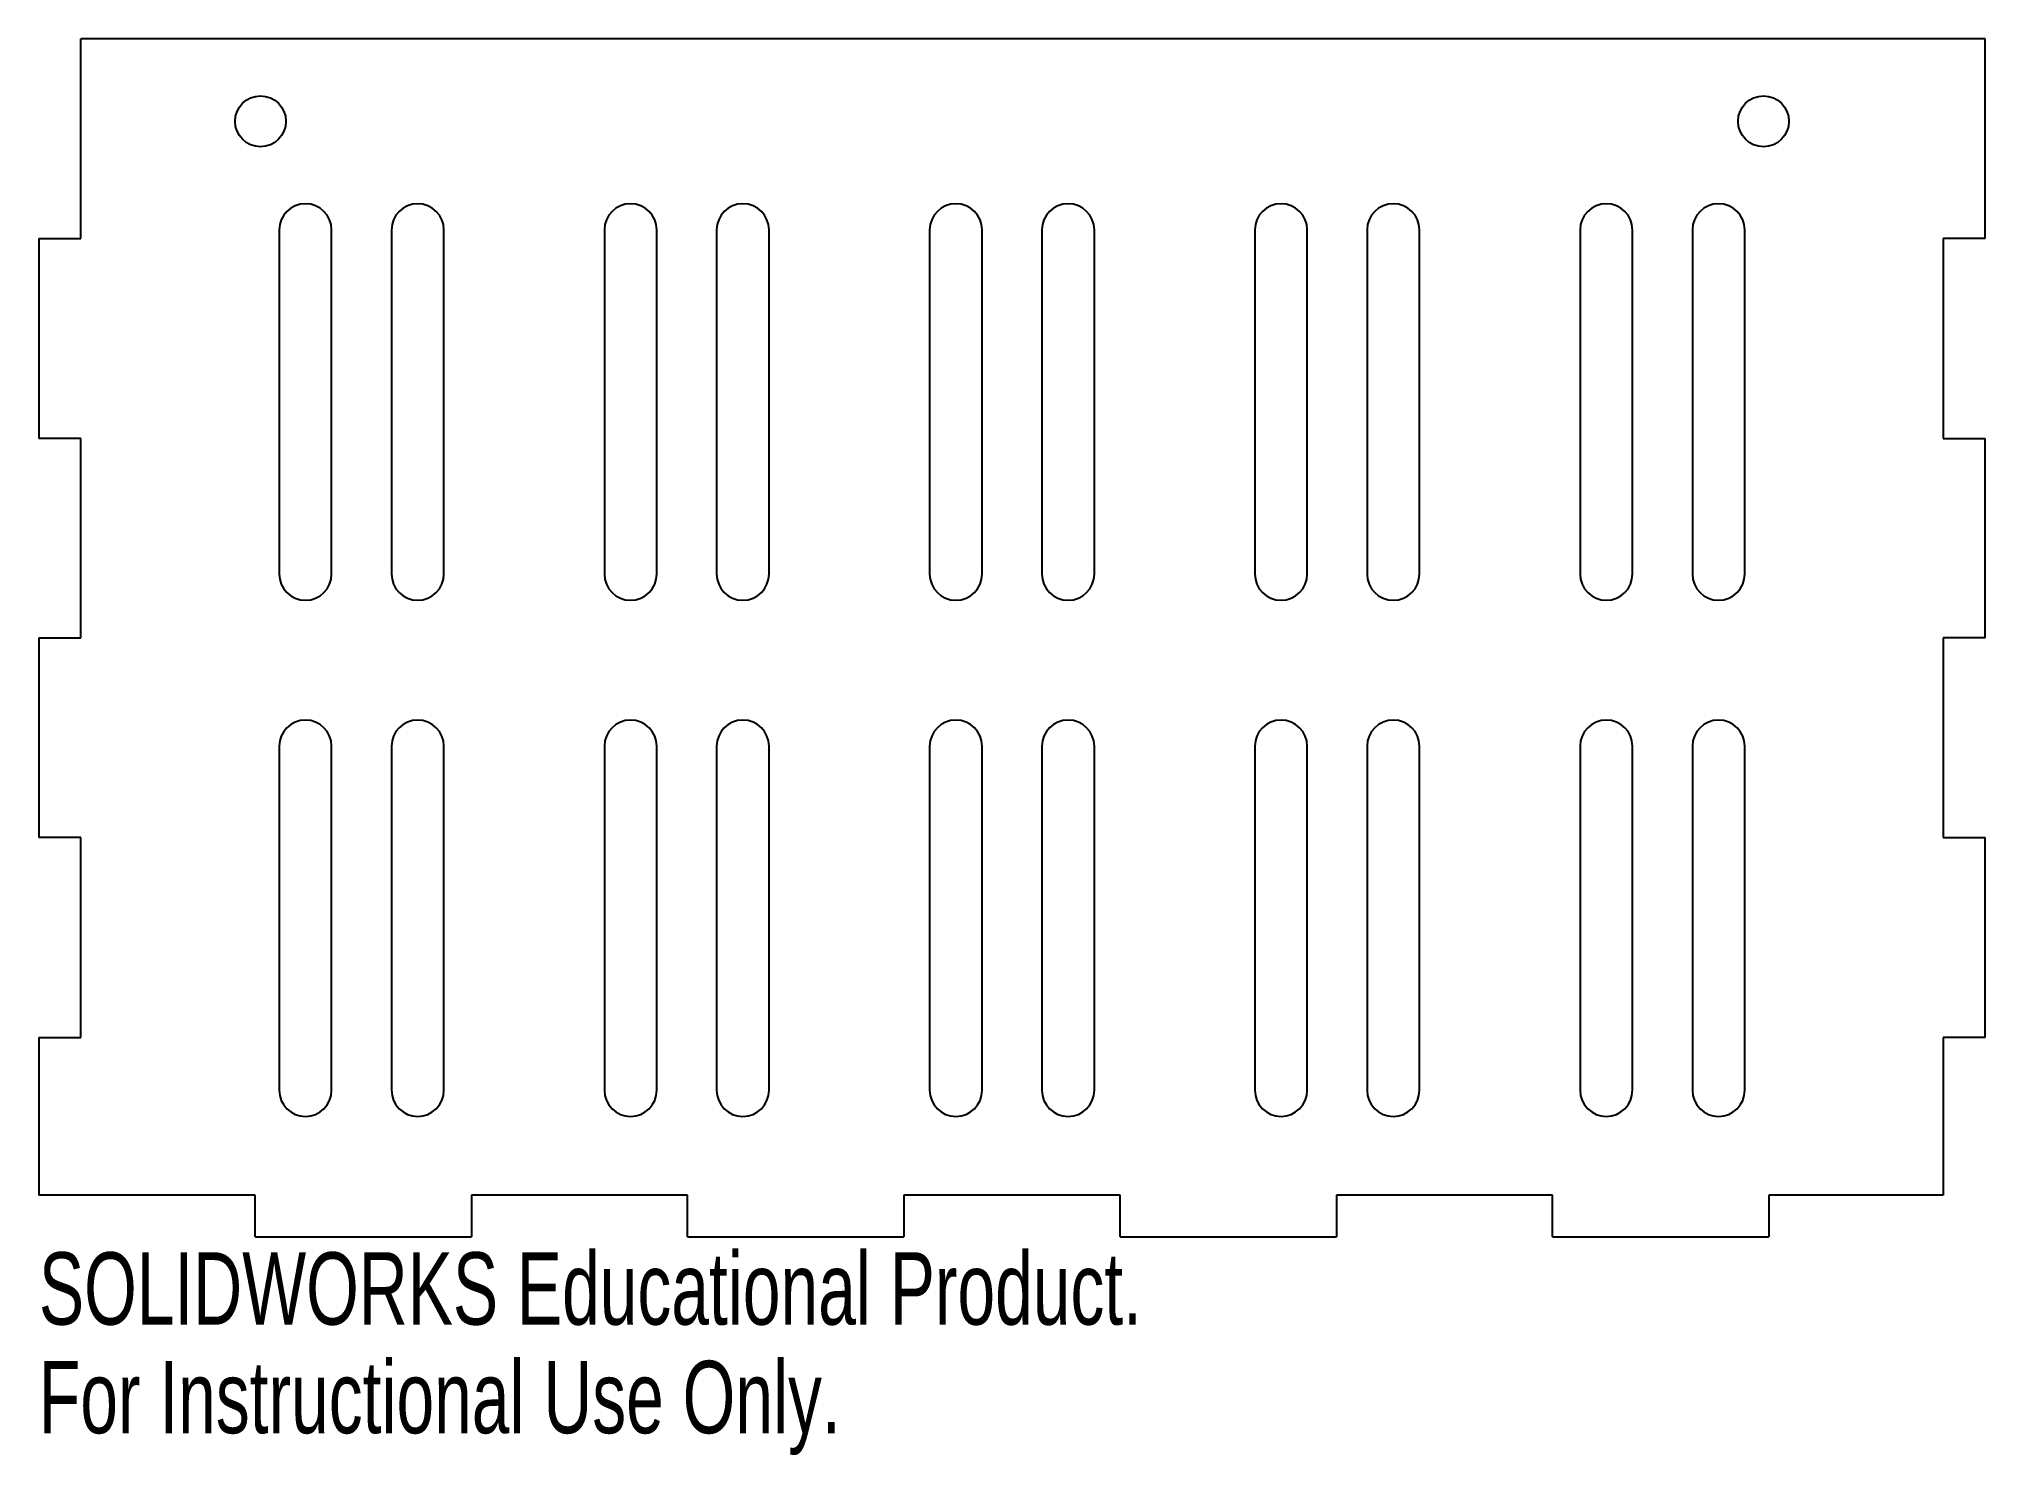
# Model space of a CAD drawing. Header units: millimetres. Extents: x 0 to 130, y -15 to 80.
import ezdxf

# ---------------------------------------------------------------- set-up
doc = ezdxf.new("R2010")
doc.units = ezdxf.units.MM
doc.styles.add('SLDTEXTSTYLE0', font='TXT', dxfattribs={"width": 0.7})

msp = doc.modelspace()

# ---------------------------------------------------------------- linework, layer by layer
at = {"color": 7, "linetype": 'Continuous', "lineweight": 25}
for p, q in [((130, 80), (2.8, 80)), ((2.8, 66.67), (2.8, 80)), ((130, 66.67), (130, 80)), ((0, 66.67), (2.8, 66.67)), ((0, 66.67), (0, 53.33)), ((16.05, 67.25), (16.05, 44.27)), ((19.55, 44.27), (19.55, 67.25)), ((23.55, 67.25), (23.55, 44.27)), ((27.05, 44.27), (27.05, 67.25)), ((37.77, 67.25), (37.77, 44.27)), ((41.27, 44.27), (41.27, 67.25)), ((45.27, 67.25), (45.27, 44.27)), ((48.77, 44.27), (48.77, 67.25)), ((59.5, 67.25), (59.5, 44.27)), ((63, 44.27), (63, 67.25)), ((67, 67.25), (67, 44.27)), ((70.5, 44.27), (70.5, 67.25)), ((81.22, 67.25), (81.22, 44.27)), ((84.72, 44.27), (84.72, 67.25)), ((88.72, 67.25), (88.72, 44.27)), ((92.22, 44.27), (92.22, 67.25)), ((102.95, 67.25), (102.95, 44.27)), ((106.45, 44.27), (106.45, 67.25)), ((110.45, 67.25), (110.45, 44.27)), ((113.95, 44.27), (113.95, 67.25)), ((127.2, 66.67), (127.2, 53.33)), ((130, 66.67), (127.2, 66.67)), ((2.8, 53.33), (0, 53.33)), ((2.8, 40), (2.8, 53.33)), ((127.2, 53.33), (130, 53.33)), ((130, 40), (130, 53.33)), ((0, 40), (0, 26.67)), ((0, 40), (2.8, 40)), ((127.2, 40), (127.2, 26.67)), ((130, 40), (127.2, 40)), ((16.05, 32.77), (16.05, 9.8)), ((19.55, 9.8), (19.55, 32.77)), ((23.55, 32.77), (23.55, 9.8)), ((27.05, 9.8), (27.05, 32.77)), ((37.77, 32.77), (37.77, 9.8)), ((41.27, 9.8), (41.27, 32.77)), ((45.27, 32.77), (45.27, 9.8)), ((48.77, 9.8), (48.77, 32.77)), ((59.5, 32.77), (59.5, 9.8)), ((63, 9.8), (63, 32.77)), ((67, 32.77), (67, 9.8)), ((70.5, 9.8), (70.5, 32.77)), ((81.22, 32.77), (81.22, 9.8)), ((84.72, 9.8), (84.72, 32.77)), ((88.72, 32.77), (88.72, 9.8)), ((92.22, 9.8), (92.22, 32.77)), ((102.95, 32.77), (102.95, 9.8)), ((106.45, 9.8), (106.45, 32.77)), ((110.45, 32.77), (110.45, 9.8)), ((113.95, 9.8), (113.95, 32.77)), ((2.8, 26.67), (0, 26.67)), ((2.8, 13.33), (2.8, 26.67)), ((127.2, 26.67), (130, 26.67)), ((130, 13.33), (130, 26.67)), ((0, 13.33), (2.8, 13.33)), ((0, 13.33), (0, 2.8)), ((127.2, 13.33), (127.2, 2.8)), ((130, 13.33), (127.2, 13.33)), ((14.44, 2.8), (0, 2.8)), ((14.44, 0), (14.44, 2.8)), ((28.89, 2.8), (28.89, 0)), ((43.33, 2.8), (28.89, 2.8)), ((43.33, 0), (43.33, 2.8)), ((57.78, 2.8), (57.78, 0)), ((72.22, 2.8), (57.78, 2.8)), ((72.22, 0), (72.22, 2.8)), ((86.67, 2.8), (86.67, 0)), ((101.11, 2.8), (86.67, 2.8)), ((101.11, 0), (101.11, 2.8)), ((115.56, 2.8), (115.56, 0)), ((127.2, 2.8), (115.56, 2.8)), ((14.44, 0), (28.89, 0)), ((43.33, 0), (57.78, 0)), ((72.22, 0), (86.67, 0)), ((101.11, 0), (115.56, 0))]:
    msp.add_line(p, q, dxfattribs=at)
for centre in [(14.8, 74.5), (115.2, 74.5)]:
    msp.add_circle(centre, 1.7, dxfattribs=at)
for centre, start, end in [((17.8, 67.25), 0, 180), ((25.3, 67.25), 0, 180), ((39.52, 67.25), 0, 180), ((47.02, 67.25), 0, 180), ((61.25, 67.25), 0, 180), ((68.75, 67.25), 0, 180), ((82.97, 67.25), 0, 180), ((90.47, 67.25), 0, 180), ((104.7, 67.25), 0, 180), ((112.2, 67.25), 0, 180), ((17.8, 44.27), 180, 0), ((25.3, 44.27), 180, 0), ((39.52, 44.27), 180, 0), ((47.02, 44.27), 180, 0), ((61.25, 44.27), 180, 0), ((68.75, 44.27), 180, 0), ((82.97, 44.27), 180, 0), ((90.47, 44.27), 180, 0), ((104.7, 44.27), 180, 0), ((112.2, 44.27), 180, 0), ((17.8, 32.77), 0, 180), ((25.3, 32.77), 0, 180), ((39.52, 32.77), 0, 180), ((47.02, 32.77), 0, 180), ((61.25, 32.77), 0, 180), ((68.75, 32.77), 0, 180), ((82.97, 32.77), 0, 180), ((90.47, 32.77), 0, 180), ((104.7, 32.77), 0, 180), ((112.2, 32.77), 0, 180), ((17.8, 9.8), 180, 0), ((25.3, 9.8), 180, 0), ((39.52, 9.8), 180, 0), ((47.02, 9.8), 180, 0), ((61.25, 9.8), 180, 0), ((68.75, 9.8), 180, 0), ((82.97, 9.8), 180, 0), ((90.47, 9.8), 180, 0), ((104.7, 9.8), 180, 0), ((112.2, 9.8), 180, 0)]:
    msp.add_arc(centre, 1.75, start, end, dxfattribs=at)

# ---------------------------------------------------------------- texts
at = {"color": 7, "linetype": 'Continuous', "char_height": 4.8336, "attachment_point": 1, "style": 'SLDTEXTSTYLE0'}
for s, insert in [('SOLIDWORKS Educational Product.', (0, -1.02)), ('For Instructional Use Only.', (0, -8.27))]:
    msp.add_mtext(s, dxfattribs=dict(at, insert=insert))

doc.saveas('drawing.dxf')
